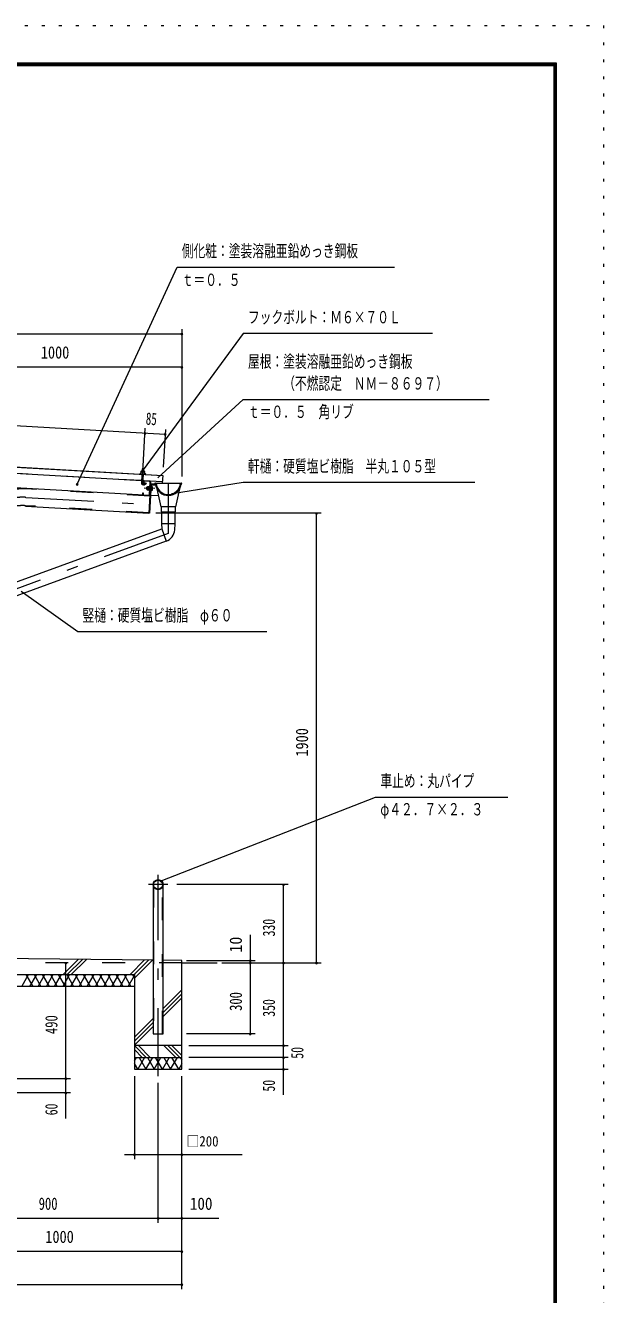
# Model space of a CAD drawing. Units: millimetres, scale not verified. Extents: x -23548 to 23548, y -10500 to 10500.
# Drawn here: x 17433 to 23548, y -2912 to 10500 of the extents above; entities that cross this region are included whole.
import ezdxf
from ezdxf.enums import TextEntityAlignment as Align

# ---------------------------------------------------------------- set-up
doc = ezdxf.new("R2010")
doc.units = ezdxf.units.MM
doc.header["$LTSCALE"] = 60
for name, pattern in [('USER2', [10, 4, -6]), ('USER3', [24, 12, -5, 2, -5]), ('USER4', [3, 0.5, -2.5])]:
    doc.linetypes.add(name, pattern=pattern)
for name, color, linetype, lineweight in [('0-6_2-0BOLD', 7, 'Continuous', 18), ('0-7_2-1HIDDEN', 3, 'USER2', 18), ('0-8_2-2CENTER', 3, 'USER3', 18), ('0-9_2-4THIN', 4, 'Continuous', 18), ('0-A_2-5DIM', 3, 'Continuous', 18), ('0-B_2-6HATCH', 2, 'Continuous', 18), ('0-C_F-F', 5, 'Continuous', 18), ('0-D_F-E_J_ADD', 5, 'USER4', 18)]:
    doc.layers.add(name, color=color, linetype=linetype, lineweight=lineweight)
doc.styles.add('ＭＳ ゴシック', font='')
doc.styles.get('ＭＳ ゴシック').set_extended_font_data('MS Gothic')

msp = doc.modelspace()

# ---------------------------------------------------------------- linework, layer by layer
at = {"layer": '0-6_2-0BOLD'}
for p, q in [((14201.95, 6013.78), (18885.42, 5743.73)), ((14218.09, 6011.6), (18885.34, 5742.49)), ((18660.88, 5687.81), (16007.17, 5840.83)), ((18667.09, 5789.94), (18666.36, 5777.15)), ((18682.56, 5776.21), (18683.3, 5789)), ((18748.03, 5532.54), (15902.76, 5696.59)), ((18664.77, 5755.2), (18659.74, 5667.91)), ((18680.22, 5730.06), (18663.38, 5731.03)), ((18676.58, 5666.94), (18681.62, 5754.23)), ((18677.73, 5686.84), (18756.66, 5682.29)), ((18881.46, 5675.09), (18681.79, 5686.6)), ((18685.32, 5678.38), (18684.34, 5661.41)), ((18748.45, 5678.75), (18689.54, 5682.14)), ((18709.73, 5655.27), (18692.31, 5646.51)), ((18701.81, 5762.43), (18701.35, 5754.35)), ((18756.2, 5674.3), (18737.05, 5342.11)), ((18744.5, 5540.75), (18752.21, 5674.52)), ((18763.21, 5656.86), (18745.34, 5346.88)), ((18763.21, 5656.86), (18755.22, 5657.32)), ((18762.56, 5645.45), (18809.42, 5645.45)), ((18814.31, 5651.2), (18762.89, 5651.2)), ((18807.95, 5663.7), (19080.46, 5663.7)), ((18813.3, 5660.46), (18807.95, 5660.46)), ((18807.95, 5654.45), (18813.88, 5654.45)), ((18885.42, 5743.73), (18880.8, 5663.7)), ((19080.46, 5651.2), (19074.11, 5651.2)), ((19074.54, 5654.45), (19080.46, 5654.45)), ((19080.46, 5660.46), (19075.12, 5660.46)), ((18681.37, 5540.38), (18740.27, 5536.98)), ((18717.58, 5599.39), (18722.57, 5599.11)), ((18724.34, 5599.62), (18738.83, 5598.79)), ((18739.91, 5617.52), (18725.42, 5618.35)), ((18744.07, 5602.87), (18739.37, 5608.15)), ((18739.65, 5613.14), (18744.36, 5607.87)), ((18842.76, 5527.07), (18756.02, 5532.07)), ((18765.55, 5627.93), (18761.56, 5628.16)), ((18775.78, 5596.66), (18763.79, 5597.35)), ((18764.87, 5616.08), (18776.85, 5615.39)), ((18869.21, 5413.71), (18825.31, 5601.9)), ((19063.11, 5601.9), (19019.21, 5413.71)), ((18737.05, 5342.11), (17432.95, 5417.3)), ((18745.33, 5346.88), (18737.36, 5347.33)), ((18875.46, 5234.33), (18875.46, 5358.7)), ((19012.96, 5358.7), (19012.96, 5234.33)), ((16885.12, 4454.9), (18875.45, 5179.33)), ((18783.34, 1419.93), (18783.34, -155.07)), ((18783.34, 622.96), (16682.09, 643.98)), ((19086.71, 619.93), (18890.09, 621.89)), ((19086.7, 594.93), (19461.7, 594.93)), ((18586.71, 344.93), (17336.71, 344.93)), ((19086.71, -280.07), (18586.71, -280.07)), ((18586.71, -405.07), (19086.71, -405.07))]:
    msp.add_line(p, q, dxfattribs=at)
for points in [[(18645.19, 5757.58), (18645.65, 5765.67), (18701.81, 5762.43), (18691.59, 5775.69), (18657.33, 5777.67), (18645.65, 5765.67)], [(18658.25, 5777.62), (18658.99, 5790.4), (18661.23, 5791.53), (18689.31, 5789.91), (18691.41, 5788.53), (18690.68, 5775.75)], [(18683.69, 5790.24), (18684.9, 5811.29), (18668.06, 5812.26), (18666.85, 5791.21)], [(18668.06, 5812.26), (18671.03, 5814.91), (18682.27, 5814.26), (18684.9, 5811.29)], [(18684.34, 5661.41), (18680.35, 5661.64), (18681.32, 5678.61)], [(18684.73, 5661.59), (18702.14, 5670.35), (18709.73, 5655.27)], [(18673.61, 5544.83), (18674.59, 5561.81), (18678.58, 5561.57), (18677.6, 5544.6)], [(18723.72, 5619.07), (18718.73, 5619.36), (18714.77, 5615.83), (18714.05, 5603.35), (18717.58, 5599.39), (18718.73, 5619.36)], [(18738.29, 5589.42), (18723.8, 5590.25), (18722.24, 5593.36), (18724.05, 5624.81), (18725.96, 5627.72), (18740.45, 5626.89)], [(18745.48, 5627.33), (18740.49, 5627.62), (18738.24, 5588.68), (18743.24, 5588.4)], [(18747.13, 5586.42), (18743.14, 5586.65), (18745.58, 5629.08), (18749.58, 5628.85)], [(18765.55, 5627.93), (18763.1, 5585.5), (18759.11, 5585.73)], [(18763.24, 5587.98), (18775.23, 5587.29), (18777.15, 5590.2), (18778.96, 5621.65), (18777.4, 5624.75), (18765.41, 5625.45)], [(19012.31, 5169.84), (19016.72, 5234.33), (18871.71, 5234.33), (18875.46, 5179.32)], [(18875.46, 5179.32), (18922.48, 5050.12), (16932.15, 4325.7)], [(18783.34, -155.07), (18890.09, -155.07), (18890.09, 1419.93)], [(18586.71, -530.07), (19086.71, -530.07), (19086.71, 619.93)], [(16682.09, 469.93), (18586.71, 469.93), (18586.71, -530.07)]]:
    msp.add_lwpolyline(points, dxfattribs=at)
msp.add_lwpolyline([(18869.21, 5358.7), (19019.21, 5358.7), (19019.21, 5413.71), (18869.21, 5413.71)], close=True, dxfattribs=at)
for radius in [53.38, 47.62]:
    msp.add_circle((18836.71, 1419.93), radius, dxfattribs=at)
for centre, radius, start, end in [((18662.7, 5784.25), 7.19, 52.31554, 112.31554), ((18673.73, 5763.9), 26.87, 69.11256, 104.28848), ((18687.01, 5782.84), 7.19, 61.08405, 121.08405), ((18682.2, 5666.61), 22.5, 176.69928, 296.69928), ((18682.2, 5666.61), 5.62, 176.69928, 296.69928), ((18689.31, 5678.15), 8, 86.70229, 176.70438), ((18689.31, 5678.15), 4, 86.70058, 176.70526), ((18748.21, 5674.76), 4, 356.705, 86.705), ((18748.21, 5674.76), 8, 356.7027, 86.7045), ((18807.95, 5657.45), 6.25, 90, 270), ((18807.95, 5657.45), 3, 90, 270), ((18944.21, 5669.96), 137, 190.30334, 352.13203), ((18944.21, 5669.96), 131.25, 184.15126, 186.78346), ((18944.21, 5669.96), 131.25, 188.21463, 351.78537), ((18944.21, 5669.96), 128, 182.79924, 357.20076), ((18944.21, 5669.96), 131.25, 353.21654, 355.84874), ((19080.46, 5657.45), 6.25, 270, 90), ((19080.46, 5657.45), 3, 270, 90), ((17402.46, 4888.56), 720.38, 86.70003, 171.72519), ((18681.6, 5544.37), 8, 176.7045, 266.70007), ((18681.6, 5544.37), 4, 176.705, 266.70058), ((18729.51, 5594.62), 7.19, 135.97482, 176.70164), ((18749.25, 5607.58), 26.15, 155.67531, 197.72612), ((18731.13, 5622.72), 7.19, 176.70164, 217.42847), ((18740.5, 5540.98), 8, 266.70007, 356.70476), ((18740.5, 5540.98), 4, 266.70058, 356.70526), ((18751.95, 5607.43), 26.15, 335.67531, 17.72612), ((18770.07, 5592.29), 7.19, 356.70164, 37.42847), ((18771.69, 5620.39), 7.19, 315.97482, 356.70164), ((18875.13, 5179.21), 137.5, 290, 356.09424)]:
    msp.add_arc(centre, radius, start, end, dxfattribs=at)
at = {"layer": '0-7_2-1HIDDEN'}
for p, q in [((18660.96, 5689.06), (16007.24, 5842.08)), ((18881.53, 5676.33), (18677.8, 5688.09)), ((18747.63, 5525.55), (17440, 5600.94)), ((18737.45, 5349.09), (17433.35, 5424.29)), ((18789.08, 1419.93), (18789.08, -155.07)), ((18884.33, -155.07), (18884.33, 1419.93)), ((19086.71, 594.93), (14086.71, 594.93))]:
    msp.add_line(p, q, dxfattribs=at)
for radius, start, end in [(713.38, 86.98364, 177.85976), (536.62, 86.7, 180)]:
    msp.add_arc((17402.46, 4888.56), radius, start, end, dxfattribs=at)
at = {"layer": '0-8_2-2CENTER'}
for p, q in [((18668.09, 5666.14), (18678.27, 5842.68)), ((18688.52, 5654.05), (18714.76, 5667.25)), ((17438.44, 5512.52), (18875.32, 5429.66)), ((18803.01, 5604.48), (18689.45, 5611.03)), ((18836.71, -604.92), (18836.71, 1523.31)), ((18940.09, 1419.93), (18733.34, 1419.93))]:
    msp.add_line(p, q, dxfattribs=at)
msp.add_lwpolyline([(18944.21, 5665.67), (18944.21, 5131.19), (16811.71, 4355.02), (16811.71, 854.36), (17071.08, 759.95)], dxfattribs=at)
for centre, radius, start, end in [((18682.2, 5666.61), 14.06, 176.70197, 296.69957), ((17402.46, 4888.56), 625, 86.70003, 180)]:
    msp.add_arc(centre, radius, start, end, dxfattribs=at)
at = {"layer": '0-9_2-4THIN'}
for p, q in [((18669.67, 5813.7), (18668.37, 5791.12)), ((18682.17, 5790.33), (18683.47, 5812.9)), ((18666.29, 5755.11), (18664.9, 5730.95)), ((18678.7, 5730.15), (18680.1, 5754.32)), ((18722.71, 5601.6), (18715.22, 5602.03)), ((18716.09, 5617.01), (18723.57, 5616.58))]:
    msp.add_line(p, q, dxfattribs=at)
at = {"layer": '0-A_2-5DIM'}
for p, q in [((19086.71, 7289.93), (19086.71, 5731.38)), ((14086.7, 7239.93), (19086.71, 7239.93)), ((19096.71, 7239.93), (19076.71, 7239.93)), ((19086.71, 6889.93), (14086.7, 6889.93)), ((19096.71, 6889.93), (19076.71, 6889.93)), ((14318.19, 6444.64), (18910.56, 6179.84)), ((18678.27, 5842.65), (18701.29, 6241.99)), ((18708.42, 6192.07), (18688.42, 6192.07)), ((18913.44, 6229.76), (18890.41, 5830.42)), ((18920.56, 6179.84), (18900.56, 6179.84)), ((18689.23, 5802.67), (18669.23, 5802.67)), ((17991.05, 5651.61), (17971.05, 5651.61)), ((19000, 5549.01), (18980, 5549.01)), ((20561.7, 5344.93), (18811, 5344.93)), ((20521.7, 5344.93), (20501.7, 5344.93)), ((20511.7, 594.93), (20511.7, 5344.93)), ((18878.61, 1458.77), (18858.61, 1458.77)), ((20211.7, 1419.93), (19034.26, 1419.93)), ((20171.7, 1419.93), (20151.7, 1419.93)), ((20161.7, -800.07), (20161.7, 1419.93)), ((19811.7, 889.93), (19811.7, -155.07)), ((17871.71, 594.93), (17851.71, 594.93)), ((17861.71, -1050.07), (17861.71, 594.93)), ((19136.7, 619.93), (19861.7, 619.93)), ((19511.7, 594.93), (20561.7, 594.93)), ((19821.7, 619.93), (19801.7, 619.93)), ((19821.7, 594.93), (19801.7, 594.93)), ((20171.7, 594.93), (20151.7, 594.93)), ((20521.7, 594.93), (20501.7, 594.93)), ((19861.7, -155.07), (19136.7, -155.07)), ((19821.7, -155.07), (19801.7, -155.07)), ((19161.71, -280.07), (20211.7, -280.07)), ((20171.7, -280.07), (20151.7, -280.07)), ((20211.7, -405.07), (19161.71, -405.07)), ((19161.71, -530.07), (20211.7, -530.07)), ((20171.7, -405.07), (20151.7, -405.07)), ((20171.7, -530.07), (20151.7, -530.07)), ((16757.09, -630.07), (17911.71, -630.07)), ((17871.71, -630.07), (17851.71, -630.07)), ((18586.71, -605.07), (18586.71, -1480.07)), ((19086.71, -2855.07), (19086.71, -605.07)), ((17911.71, -780.07), (16892.96, -780.07)), ((17871.71, -780.07), (17851.71, -780.07)), ((18836.71, -2155.07), (18836.71, -673.63)), ((18479.81, -1430.07), (19724.21, -1430.07)), ((18596.71, -1430.07), (18576.71, -1430.07)), ((19096.71, -1430.07), (19076.71, -1430.07)), ((16586.71, -2105.07), (19479.21, -2105.07)), ((18846.71, -2105.07), (18826.71, -2105.07)), ((19096.71, -2105.07), (19076.71, -2105.07)), ((19086.71, -2455.07), (14086.71, -2455.07)), ((19096.71, -2455.07), (19076.71, -2455.07)), ((14086.71, -2805.07), (19086.71, -2805.07)), ((19096.71, -2805.07), (19076.71, -2805.07))]:
    msp.add_line(p, q, dxfattribs=at)
for points in [[(17981.05, 5651.61), (19036.71, 7944.93), (21336.71, 7944.93)], [(21736.71, 7244.93), (19736.71, 7244.93), (18679.23, 5802.67)], [(18835.49, 5718.42), (19736.71, 6544.93), (22336.71, 6544.93)], [(22186.71, 5669.93), (19736.71, 5669.93), (18990, 5549.01)], [(17388.87, 4521.5), (17986.71, 4094.93), (19986.71, 4094.93)], [(18868.61, 1458.77), (21136.71, 2344.93), (22536.71, 2344.93)]]:
    msp.add_lwpolyline(points, dxfattribs=at)
for centre in [(19086.71, 7239.93), (19086.71, 6889.93), (18698.42, 6192.07), (18910.56, 6179.84), (18679.23, 5802.67), (17981.05, 5651.61), (18990, 5549.01), (20511.7, 5344.93), (18868.61, 1458.77), (20161.7, 1419.93), (17861.71, 594.93), (19811.7, 619.93), (19811.7, 594.93), (20161.7, 594.93), (20511.7, 594.93), (19811.7, -155.07), (20161.7, -280.07), (20161.7, -405.07), (20161.7, -530.07), (17861.71, -630.07), (17861.71, -780.07), (18586.71, -1430.07), (19086.71, -1430.07), (18836.71, -2105.07), (19086.71, -2105.07), (19086.71, -2455.07), (19086.71, -2805.07)]:
    msp.add_arc(centre, 10, 180, 0, dxfattribs=at)
at = {"layer": '0-B_2-6HATCH'}
for p, q in [((17833.5, 469.93), (17994.42, 630.85)), ((18036.43, 630.43), (17875.93, 469.93)), ((18078.43, 630.01), (17918.35, 469.93)), ((18540.61, 469.93), (18694.52, 623.85)), ((18583.03, 469.93), (18736.53, 623.43)), ((18778.54, 623.01), (18586.71, 431.18)), ((17395, 344.93), (17467.17, 469.93)), ((17438.31, 469.93), (17510.47, 344.93)), ((17481.6, 344.93), (17553.77, 469.93)), ((17524.91, 469.93), (17597.08, 344.93)), ((17568.21, 344.93), (17640.37, 469.93)), ((17611.51, 469.93), (17683.68, 344.93)), ((17654.81, 344.93), (17726.98, 469.93)), ((17698.11, 469.93), (17770.28, 344.93)), ((17741.41, 344.93), (17813.58, 469.93)), ((17856.88, 344.93), (17784.71, 469.93)), ((17900.18, 469.93), (17828.01, 344.93)), ((17871.32, 469.93), (17943.49, 344.93)), ((17914.62, 344.93), (17986.79, 469.93)), ((17957.92, 469.93), (18030.09, 344.93)), ((18001.22, 344.93), (18073.39, 469.93)), ((18044.52, 469.93), (18116.69, 344.93)), ((18087.82, 344.93), (18159.99, 469.93)), ((18131.13, 469.93), (18203.29, 344.93)), ((18174.42, 344.93), (18246.59, 469.93)), ((18217.73, 469.93), (18289.9, 344.93)), ((18261.03, 344.93), (18333.2, 469.93)), ((18304.33, 469.93), (18376.5, 344.93)), ((18347.63, 344.93), (18419.8, 469.93)), ((18390.93, 469.93), (18463.1, 344.93)), ((18434.23, 344.93), (18506.4, 469.93)), ((18477.53, 469.93), (18549.7, 344.93)), ((18520.83, 344.93), (18586.71, 459.03)), ((18586.71, 430.84), (18564.14, 469.93)), ((18890.09, 112.3), (19086.71, 308.93)), ((19086.71, 266.5), (18890.09, 69.88)), ((18890.09, 27.45), (19086.71, 224.07)), ((18586.71, -191.08), (18783.34, 5.55)), ((18783.34, -36.87), (18586.71, -233.5)), ((18586.71, -275.93), (18783.34, -79.3)), ((18586.71, -280.07), (18711.71, -405.07)), ((18669.29, -405.07), (18586.71, -322.49)), ((18754.14, -405.07), (18629.14, -280.07)), ((19022.84, -405.07), (18897.84, -280.07)), ((18940.27, -280.07), (19065.27, -405.07)), ((18982.7, -280.07), (19086.71, -384.09)), ((18586.71, -440.97), (18607.44, -405.07)), ((18621.87, -530.07), (18586.71, -469.16)), ((18694.04, -405.07), (18621.87, -530.07)), ((18636.31, -405.07), (18708.48, -530.07)), ((18708.47, -530.07), (18780.64, -405.07)), ((18722.91, -405.07), (18795.08, -530.07)), ((18795.08, -530.07), (18867.25, -405.07)), ((18881.68, -530.07), (18809.51, -405.07)), ((18953.85, -405.07), (18881.68, -530.07)), ((19069.32, -405.07), (19086.71, -435.19))]:
    msp.add_line(p, q, dxfattribs=at)
for points in [[(18896.11, -405.07), (18968.28, -530.07), (19040.45, -405.07)], [(19086.71, -474.95), (19054.88, -530.07), (18982.72, -405.07)]]:
    msp.add_lwpolyline(points, dxfattribs=at)
at = {"layer": '0-C_F-F'}
for points in [[(23048.12, -10000), (23048.12, 10100), (-5651.88, 10100), (-5651.88, -10000)], [(23045.62, -9997.5), (-5649.38, -9997.5), (-5649.38, 10097.5), (23045.62, 10097.5)], [(23043.12, -9995), (-5646.88, -9995), (-5646.88, 10095), (23043.12, 10095)], [(23040.62, -9992.5), (-5644.38, -9992.5), (-5644.38, 10092.5), (23040.62, 10092.5)], [(23038.12, -9990), (-5641.88, -9990), (-5641.88, 10090), (23038.12, 10090)], [(23035.62, -9987.5), (-5639.38, -9987.5), (-5639.38, 10087.5), (23035.62, 10087.5)], [(23033.12, -9985), (-5636.88, -9985), (-5636.88, 10085), (23033.12, 10085)], [(23030.62, -9982.5), (-5634.38, -9982.5), (-5634.38, 10082.5), (23030.62, 10082.5)], [(23028.12, -9980), (-5631.88, -9980), (-5631.88, 10080), (23028.12, 10080)], [(23025.62, -9977.5), (-5629.38, -9977.5), (-5629.38, 10077.5), (23025.62, 10077.5)], [(23023.12, -9975), (-5626.88, -9975), (-5626.88, 10075), (23023.12, 10075)]]:
    msp.add_lwpolyline(points, close=True, dxfattribs=at)
at = {"layer": '0-D_F-E_J_ADD'}
msp.add_lwpolyline([(23548.12, -10500), (-6151.88, -10500), (-6151.88, 10500), (23548.12, 10500)], close=True, dxfattribs=at)

# ---------------------------------------------------------------- texts
at = {"layer": '0-A_2-5DIM', "color": 7, "style": 'ＭＳ ゴシック'}
for s, height, width, p in [('側化粧：塗装溶融亜鉛めっき鋼板', 130.2, 0.7, (19086.71, 8012.69)), ('ｔ＝０．５', 130.2, 0.7, (19086.71, 7707.69)), ('フックボルト：Ｍ６×７０Ｌ', 130.2, 0.7, (19786.72, 7312.69)), ('1000', 130.2, 0.85, (17596.4, 6939.93)), ('屋根：塗装溶融亜鉛めっき鋼板', 130.2, 0.7, (19786.71, 6844.61)), ('\u3000\u3000\u3000（不燃認定\u3000ＮＭ－８６９７）', 130.2, 0.7, (19786.71, 6612.7)), ('ｔ＝０．５\u3000角リブ', 130.2, 0.7, (19786.71, 6312.69)), ('軒樋：硬質塩ビ樹脂\u3000半丸１０５型', 130.2, 0.7, (19786.71, 5737.7)), ('竪樋：硬質塩ビ樹脂\u3000φ６０', 130.2, 0.7, (18036.71, 4162.69)), ('車止め：丸パイプ', 130.2, 0.7, (21186.72, 2412.7)), ('φ４２．７×２．３', 130.2, 0.7, (21186.72, 2112.7)), ('□200', 110.7, 0.9, (19136.71, -1380.07)), ('900', 130.2, 0.75, (17574.09, -2055.07)), ('100', 130.2, 0.9, (19172.38, -2055.07)), ('1000', 130.2, 0.85, (17643.9, -2405.07))]:
    msp.add_text(s, height=height, dxfattribs=dict(at, width=width)).set_placement(p, align=Align.BOTTOM_LEFT)
for s, rotation, width, p in [('85', 356.7, 0.65, (18701.6, 6241.97)), ('1900', 90, 0.85, (20461.7, 2773.08)), ('330', 90, 0.7, (20111.7, 872.6)), ('10', 90, 0.95, (19761.7, 701.98)), ('300', 90, 0.75, (19761.7, 85.83)), ('350', 90, 0.7, (20111.7, 24.16)), ('490', 90, 0.75, (17811.71, -159.06)), ('50', 90, 0.7, (20411.7, -419.29)), ('50', 90, 0.7, (20111.7, -766.79)), ('60', 90, 0.7, (17811.71, -1017.19))]:
    msp.add_text(s, height=130.2, rotation=rotation, dxfattribs=dict(at, width=width)).set_placement(p, align=Align.BOTTOM_LEFT)

doc.saveas('drawing.dxf')
